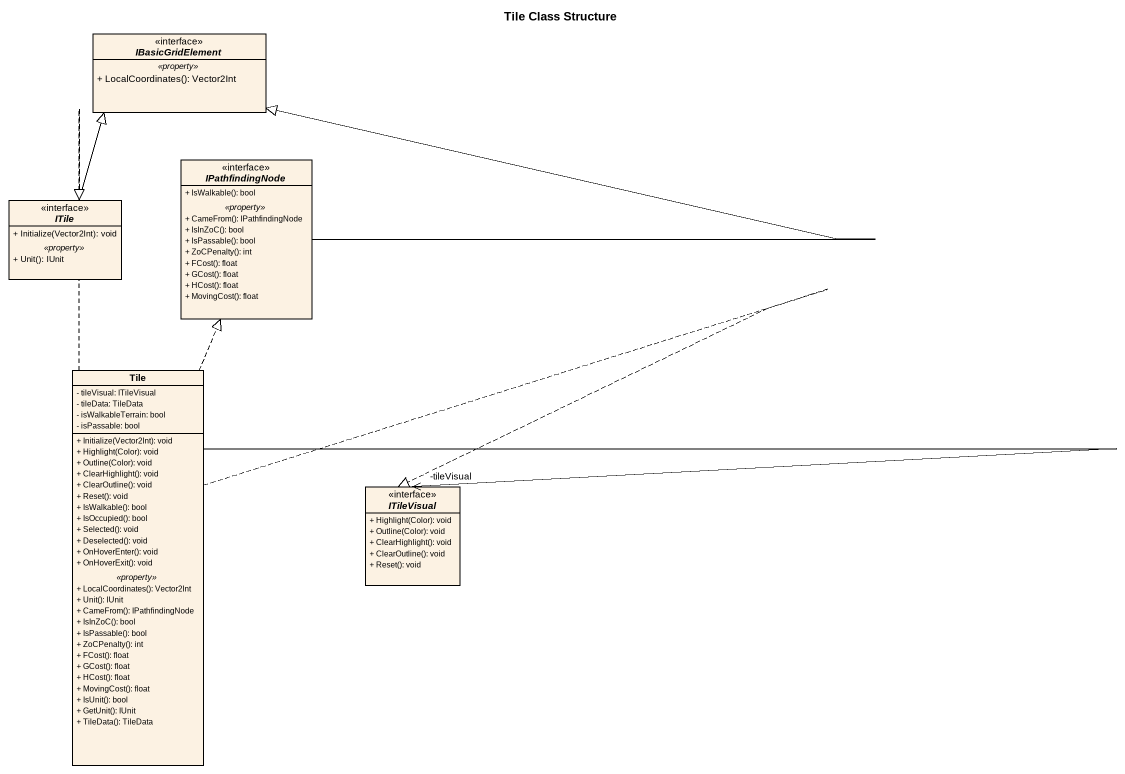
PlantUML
@startuml
title Tile Class Structure
hide circle
hide empty members
skinparam classAttributeIconSize 0
interface IBasicGridElement {
  .. <<property>> ..
  + LocalCoordinates(): Vector2Int
}
interface IPathfindingNode {
  + IsWalkable(): bool
  .. <<property>> ..
  + CameFrom(): IPathfindingNode
  + IsInZoC(): bool
  + IsPassable(): bool
  + ZoCPenalty(): int
  + FCost(): float
  + GCost(): float
  + HCost(): float
  + MovingCost(): float
}
interface ITile {
  + Initialize(Vector2Int): void
  .. <<property>> ..
  + Unit(): IUnit
}
class Tile {
  - tileVisual: ITileVisual
  - tileData: TileData
  - isWalkableTerrain: bool
  - isPassable: bool
  --
  + Initialize(Vector2Int): void
  + Highlight(Color): void
  + Outline(Color): void
  + ClearHighlight(): void
  + ClearOutline(): void
  + Reset(): void
  + IsWalkable(): bool
  + IsOccupied(): bool
  + Selected(): void
  + Deselected(): void
  + OnHoverEnter(): void
  + OnHoverExit(): void
  .. <<property>> ..
  + LocalCoordinates(): Vector2Int
  + Unit(): IUnit
  + CameFrom(): IPathfindingNode
  + IsInZoC(): bool
  + IsPassable(): bool
  + ZoCPenalty(): int
  + FCost(): float
  + GCost(): float
  + HCost(): float
  + MovingCost(): float
  + IsUnit(): bool
  + GetUnit(): IUnit
  + TileData(): TileData
}
interface ITileVisual {
  + Highlight(Color): void
  + Outline(Color): void
  + ClearHighlight(): void
  + ClearOutline(): void
  + Reset(): void
}
IPathfindingNode -up-|> IBasicGridElement
ITile -up-|> IBasicGridElement
Tile .up.|> IPathfindingNode
Tile .up.|> ITile
Tile -right-> "-tileVisual" ITileVisual
Tile .right.|> ITileVisual
@enduml
